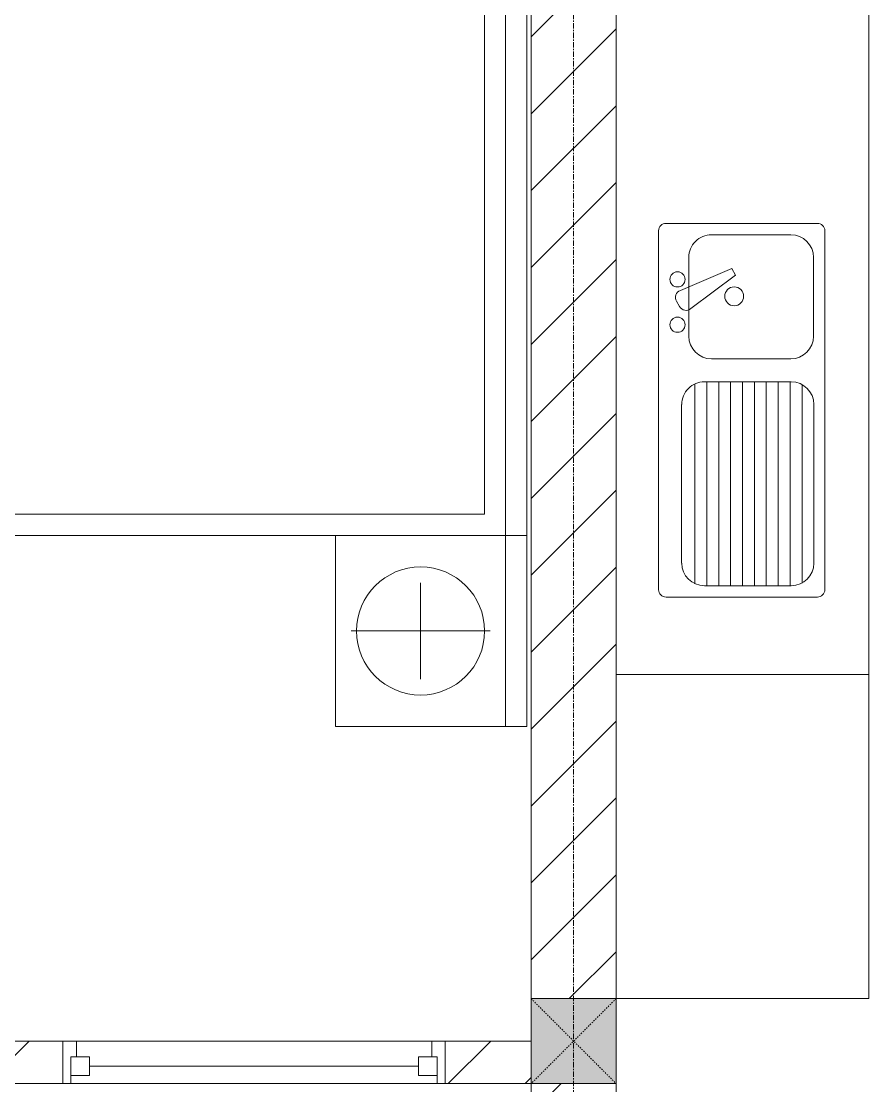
# Model space of a CAD drawing. Header units: millimetres. Extents: x 1591 to 239243, y -15958 to 82755.
# Drawn here: x 208852 to 210846, y 28832 to 31337 of the extents above; entities that cross this region are included whole.
import ezdxf

# ---------------------------------------------------------------- set-up
doc = ezdxf.new("R2010")
doc.units = ezdxf.units.MM
doc.linetypes.add('Dash_2_', pattern=[6, 3, -3])
doc.linetypes.add('Grid Line', pattern=[22.225, 12.7, -3.175, 3.175, -3.175])
for name, color, linetype, lineweight in [('0-1', 250, 'Continuous', 5), ('A-FLOR-2', 9, 'Continuous', 9), ('A-GLAZ-1', 254, 'Continuous', 9), ('A-GLAZ-2', 9, 'Continuous', 9), ('A-WALL-1', 253, 'Continuous', 18), ('A-WALL-2', 9, 'Continuous', 9), ('A-WALL-3', 113, 'Continuous', 18), ('A-WALL-PATT-1', 10, 'Continuous', 9), ('A-WALL-PATT-2', 111, 'Continuous', 9), ('I-FURN', 30, 'Continuous', 9), ('I-FURN-1', 254, 'Continuous', 9), ('S-COLS', 52, 'Continuous', 9), ('S-COLS-6', 52, 'Continuous', 18), ('S-COLS-HDLN', 52, 'Dash_2_', 9), ('S-GRID-1', 1, 'Grid Line', 9)]:
    doc.layers.add(name, color=color, linetype=linetype, lineweight=lineweight)

# ---------------------------------------------------------------- blocks, each defined once
blk = doc.blocks.new('M_Fixed - 900 x 1400-901191-TKCS_MB TẦNG 5')
at = {"layer": 'A-GLAZ-2'}
for p, q in [((-450, 37), (-418, 37)), ((-418, 0), (-418, 37)), ((418, 0), (418, 37)), ((450, 37), (418, 37)), ((-431, -63), (-431, 0)), ((-431, 0), (-387, 0)), ((-387, -44), (-387, 0)), ((387, 0), (431, 0)), ((387, -44), (387, 0)), ((431, -63), (431, 0)), ((-387, -22), (387, -22)), ((-431, -44), (-387, -44)), ((431, -44), (387, -44)), ((-450, -63), (-431, -63)), ((448.9, -63), (431, -63))]:
    blk.add_line(p, q, dxfattribs=at)
blk = doc.blocks.new('GIUONG NGU-2TAB-1600x2000 - GIUONG NGU-2TAB-1600x2000-901192-TKCS_MB TẦNG 5')
at = {"layer": 'I-FURN-1'}
for p, q in [((458.5, 50), (458.5, 1938.9)), ((458.5, 1938.9), (458.5, 50)), ((508.5, 1938.9), (508.5, 100)), ((8.5, 50), (8.5, 450.3)), ((8.5, 450.3), (458.5, 450.3)), ((8.5, 450.3), (458.5, 450.3)), ((8.5, 50), (8.5, 450.3)), ((458.5, 450.3), (458.5, 50)), ((458.5, 450.3), (458.5, 50)), ((233.5, 86.8), (233.5, 413.5)), ((120.2, 250.2), (346.8, 250.2)), ((508.5, 100), (2058.2, 100)), ((458.5, 50), (8.5, 50)), ((8.5, 0), (8.5, 50)), ((8.5, 50), (458.5, 50)), ((458.5, 50), (8.5, 50)), ((2108.2, 50), (458.5, 50)), ((458.5, 50), (458.5, 0)), ((458.5, 0), (458.5, 50)), ((458.5, 50), (2108.2, 50)), ((458.5, 50), (2108.2, 50)), ((458.5, 0), (8.5, 0)), ((2108.2, 0), (458.5, 0)), ((458.5, 0), (2108.2, 0))]:
    blk.add_line(p, q, dxfattribs=at)
blk.add_circle((233.5, 250.2), 150.7, dxfattribs=at)
blk = doc.blocks.new('HE BEP A - HE BEP A-V115-TKCS_MB TẦNG 5')
at = {"layer": 'I-FURN'}
for p, q in [((3.5, 605.3), (3.5, 11)), ((765.9, 11), (765.9, 605.3)), ((765.9, 11), (765.9, 605.3)), ((965.9, 505.3), (1810.5, 505.3)), ((948.4, 131.7), (948.4, 487.8)), ((1828, 487.8), (1828, 131.7)), ((1401.8, 451.1), (1028.4, 451.1)), ((1644.6, 463.3), (1632.2, 456.1)), ((1670.1, 454.1), (1721.6, 333.3)), ((1747.9, 434.2), (1562.5, 434.2)), ((1706.2, 324.4), (1627.3, 429.4)), ((979.9, 419.9), (1450.3, 419.9)), ((975, 397.7), (975, 193.3)), ((975, 391.9), (1455.1, 391.9)), ((1455.1, 193.3), (1455.1, 397.7)), ((1509.1, 380.9), (1509.1, 194.2)), ((1801.3, 194.2), (1801.3, 380.9)), ((975, 363.9), (1455.1, 363.9)), ((975, 335.9), (1455.1, 335.9)), ((1721.6, 333.3), (1706.2, 324.4)), ((975, 307.9), (1455.1, 307.9)), ((975, 279.9), (1455.1, 279.9)), ((975, 251.9), (1455.1, 251.9)), ((975, 223.9), (1455.1, 223.9)), ((975, 195.9), (1455.1, 195.9)), ((981.5, 167.9), (1448.7, 167.9)), ((1028.4, 139.9), (1401.8, 139.9)), ((1562.5, 140.8), (1747.9, 140.8)), ((1810.5, 114.2), (965.9, 114.2)), ((3.5, 11), (765.9, 11)), ((4303.5, 11), (765.9, 11))]:
    blk.add_line(p, q, dxfattribs=at)
for centre, radius in [((1589.4, 460.9), 17.8), ((1696.1, 460.9), 17.8), ((1656.3, 327.5), 22.2)]:
    blk.add_circle(centre, radius, dxfattribs=at)
for centre, radius, start, end in [((965.9, 487.8), 17.5, 90, 180), ((1810.5, 487.8), 17.5, 0, 90), ((1028.4, 397.7), 53.3, 90, 180), ((1401.8, 397.7), 53.3, 360, 90), ((1641, 440.7), 17.8, 119.9521, 219.4618), ((1653.4, 447.9), 17.8, 20.5379, 119.9521), ((1562.5, 380.9), 53.3, 90, 180), ((1747.9, 380.9), 53.3, 360, 90), ((1028.4, 193.3), 53.3, 180, 270), ((1401.8, 193.3), 53.3, 270, 360), ((1562.5, 194.2), 53.3, 180, 270), ((1747.9, 194.2), 53.3, 270, 360), ((965.9, 131.7), 17.5, 180, 270), ((1810.5, 131.7), 17.5, 270, 360)]:
    blk.add_arc(centre, radius, start, end, dxfattribs=at)
at = {"layer": 'I-FURN-1'}
for p, q in [((3.5, 605.3), (3.5, 11)), ((3.5, 11), (4303.5, 11))]:
    blk.add_line(p, q, dxfattribs=at)
blk = doc.blocks.new('NCV_TKTC_TANG 5_rvt-1-TKCS_MB TẦNG 5')
at = {"layer": 'A-WALL-PATT-1'}
h = blk.add_hatch(dxfattribs=at)
h.set_pattern_fill('FP_1', color=256, style=0, pattern_type=2)
h.set_pattern_definition([(45, (0, 0), (-90.50967, 90.50967), [])])
h.paths.add_polyline_path([(105150.5, 28836.9), (105150.5, 28936.9), (104850.9, 28936.9), (104850.9, 28836.9), (105052.6, 28836.9)])
h.paths.add_polyline_path([(103252.6, 28836.9), (104050.9, 28836.9), (104050.9, 28936.9), (103252.6, 28936.9), (103252.6, 28886.9)])
h.paths.add_polyline_path([(106050.5, 28836.9), (106352.6, 28836.9), (106352.6, 28936.9), (106050.5, 28936.9), (106050.5, 28886.9)])
h.paths.add_polyline_path([(106552.6, 28836.9), (106950.5, 28836.9), (106950.5, 28936.9), (106552.6, 28936.9), (106552.6, 28857)])
h.paths.add_polyline_path([(108052.6, 28836.9), (108052.6, 28936.9), (107850.5, 28936.9), (107850.5, 28836.9), (107977.6, 28836.9)])
at = {"layer": 'A-FLOR-2'}
for p, q in [((108252.6, 32536.9), (108252.6, 28836.9)), ((108252.6, 28836.9), (108252.6, 27850.4))]:
    blk.add_line(p, q, dxfattribs=at)
at = {"layer": 'A-WALL-1'}
for p, q in [((106950.5, 28936.9), (106552.6, 28936.9)), ((106950.5, 28836.9), (106950.5, 28936.9)), ((108052.6, 28936.9), (107850.5, 28936.9)), ((107850.5, 28936.9), (107850.5, 28836.9)), ((106552.6, 28836.9), (106950.5, 28836.9)), ((107850.5, 28836.9), (108052.6, 28836.9))]:
    blk.add_line(p, q, dxfattribs=at)
at = {"layer": 'A-WALL-2'}
for p, q in [((106950.5, 28936.9), (107850.5, 28936.9)), ((107850.5, 28836.9), (106950.5, 28836.9))]:
    blk.add_line(p, q, dxfattribs=at)
at = {"layer": 'A-GLAZ-1'}
blk.add_blockref('M_Fixed - 900 x 1400-901191-TKCS_MB TẦNG 5', (107400.5, 28899.9), dxfattribs=at)
at = {"layer": 'I-FURN-1'}
for name, p, rotation in [('HE BEP A - HE BEP A-V115-TKCS_MB TẦNG 5', (108857.9, 29033.4), 89.99999999999973), ('GIUONG NGU-2TAB-1600x2000 - GIUONG NGU-2TAB-1600x2000-901192-TKCS_MB TẦNG 5', (108042.6, 29668.6), 89.99999999999915)]:
    blk.add_blockref(name, p, dxfattribs=dict(at, rotation=rotation))
blk = doc.blocks.new('G1_SOF - BO TRU - 200x200-3055083-TKCS_MB TẦNG 5')
at = {"layer": 'S-COLS'}
blk.add_hatch(color=256, dxfattribs=at).paths.add_polyline_path([(100, -100), (100, 100), (-100, 100), (-100, -100), (8.4, -100)])
at = {"layer": 'S-COLS-6'}
for p, q in [((100, 100), (-100, 100)), ((-100, 100), (-100, -100)), ((100, -100), (100, 100)), ((-100, -100), (100, -100))]:
    blk.add_line(p, q, dxfattribs=at)
at = {"layer": 'S-COLS-HDLN'}
for p, q in [((100, 100), (-100, -100)), ((-100, 100), (100, -100))]:
    blk.add_line(p, q, dxfattribs=at)

msp = doc.modelspace()

# ---------------------------------------------------------------- hatches: boundary and pattern name
at = {"layer": 'A-WALL-PATT-2'}
h = msp.add_hatch(dxfattribs=at)
h.set_pattern_fill('FP_1', color=256, style=0, pattern_type=2)
h.set_pattern_definition([(45, (101998.83, 0), (-90.50967, 90.50967), [])])
h.paths.add_polyline_path([(210051.4, 25336.9), (210251.4, 25336.9), (210251.4, 28836.9), (210051.4, 28836.9), (210051.4, 25734)])
h.paths.add_polyline_path([(210051.4, 29036.9), (210251.4, 29036.9), (210251.4, 32536.9), (210051.4, 32536.9), (210051.4, 29966.7)])

# ---------------------------------------------------------------- linework, layer by layer
at = {"layer": 'A-WALL-3'}
for p, q in [((210051.4, 32536.9), (210051.4, 29036.9)), ((210251.4, 29036.9), (210251.4, 32536.9)), ((210051.4, 28836.9), (210051.4, 25336.9)), ((210251.4, 25336.9), (210251.4, 28836.9))]:
    msp.add_line(p, q, dxfattribs=at)
at = {"layer": 'S-GRID-1'}
msp.add_line((210151.4, 19118.3), (210151.4, 76659.6), dxfattribs=at)

# ---------------------------------------------------------------- block references
at = {"layer": '0-1'}
msp.add_blockref('NCV_TKTC_TANG 5_rvt-1-TKCS_MB TẦNG 5', (101998.8, 0), dxfattribs=at)
at = {"layer": 'S-COLS'}
msp.add_blockref('G1_SOF - BO TRU - 200x200-3055083-TKCS_MB TẦNG 5', (210151.4, 28936.9), dxfattribs=at)

doc.saveas('drawing.dxf')
